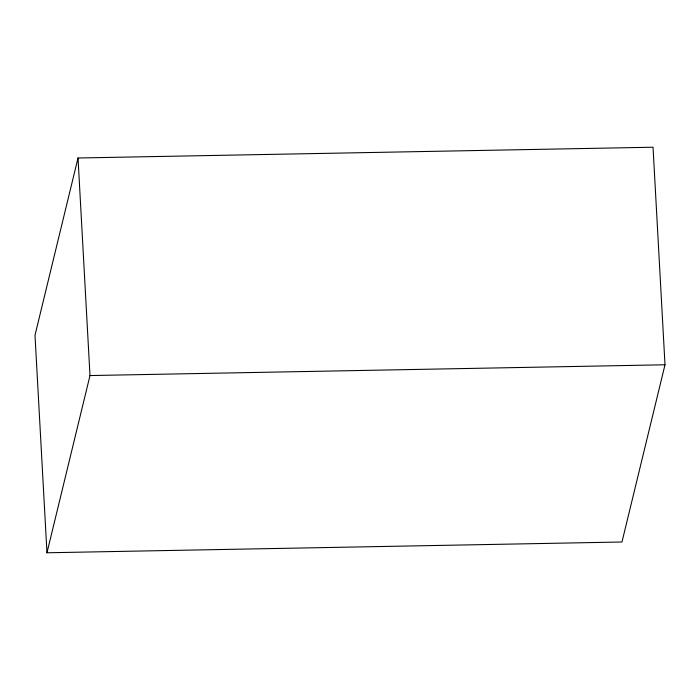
<?xml version="1.0" encoding="UTF-8"?>
<svg xmlns="http://www.w3.org/2000/svg" width="700" height="700" viewBox="0 0 700 700"><rect width="100%" height="100%" fill="white"/><g stroke="black" fill="none" stroke-linecap="round" stroke-linejoin="round"><path stroke-width="1.05" d="M78.024 157.999L35 335.221L46.97 552.781L621.976 542.001L665 364.779L653.03 147.219L78.024 157.999L89.994 375.559L46.97 552.781M89.994 375.559L665 364.779"/></g></svg>
